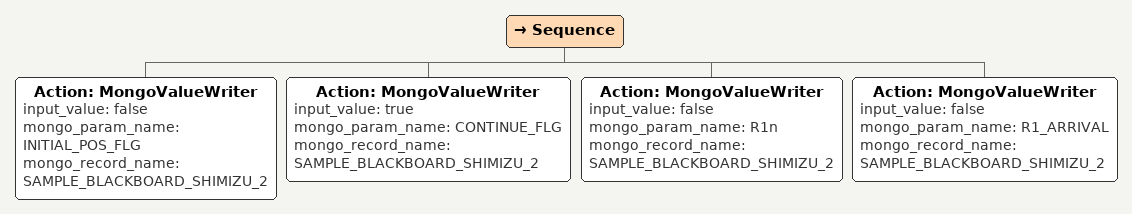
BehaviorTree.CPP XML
<Sequence>
    <Action ID="MongoValueWriter" input_value="false" mongo_param_name="INITIAL_POS_FLG" mongo_record_name="SAMPLE_BLACKBOARD_SHIMIZU_2"/>
    <Action ID="MongoValueWriter" input_value="true" mongo_param_name="CONTINUE_FLG" mongo_record_name="SAMPLE_BLACKBOARD_SHIMIZU_2"/>
    <Action ID="MongoValueWriter" input_value="false" mongo_param_name="R1n" mongo_record_name="SAMPLE_BLACKBOARD_SHIMIZU_2"/>
    <Action ID="MongoValueWriter" input_value="false" mongo_param_name="R1_ARRIVAL" mongo_record_name="SAMPLE_BLACKBOARD_SHIMIZU_2"/>
</Sequence>
